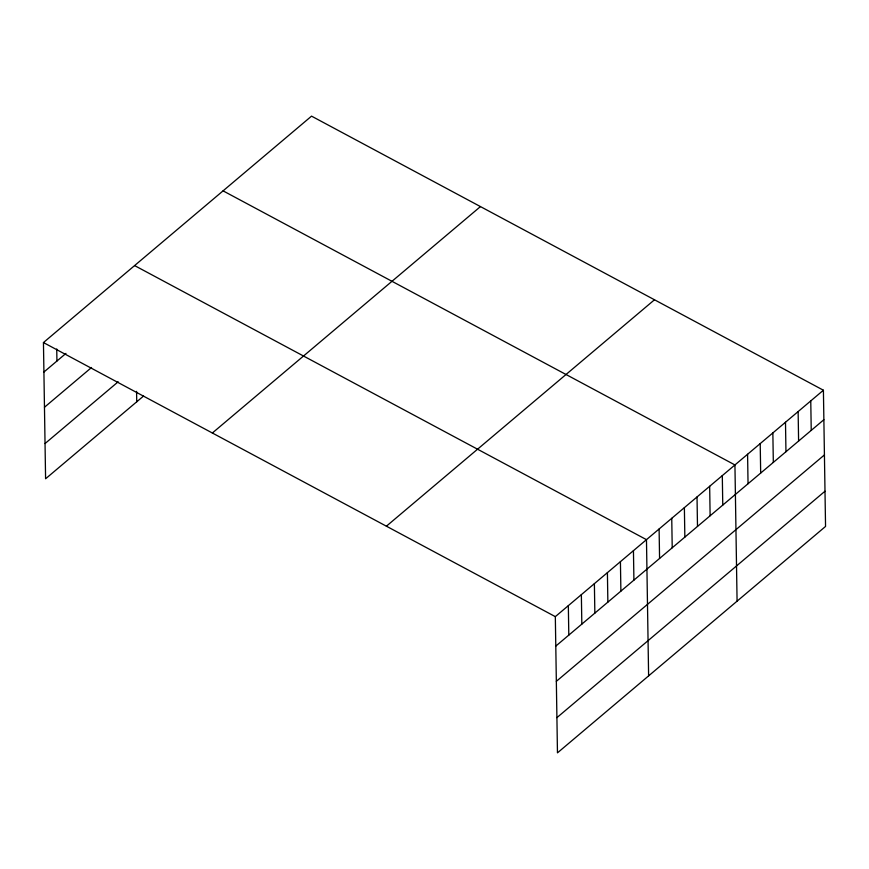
<?xml version="1.0" encoding="UTF-8"?>
<svg xmlns="http://www.w3.org/2000/svg" width="869" height="869" viewBox="0 0 869 869"><rect width="100%" height="100%" fill="white"/><g stroke="black" fill="none" stroke-linecap="round" stroke-linejoin="round"><path stroke-width="1.3" d="M143.548 396.047L45.59 478.776L43.45 342.56L311.536 116.142L823.41 390.224L825.55 526.44L557.464 752.858L555.324 616.642L823.41 390.224M43.917 372.03L65.946 353.422M44.471 407.257L91.549 367.489M45.036 443.548L118.162 381.795M212.362 433.001L480.459 206.583M386.401 526.19L654.498 299.772M555.78 646.112L823.877 419.705M556.334 681.339L824.431 454.921M556.91 717.642L824.996 491.224M223.072 190.854L734.935 464.948L737.075 601.163M134.597 265.577L646.471 539.66L648.611 675.876M43.45 342.56L555.324 616.642M810.766 400.902L811.233 430.372M798.133 411.569L798.6 441.05M785.489 422.247L785.956 451.717M772.856 432.925L773.323 462.395M760.212 443.592L760.679 473.073M747.579 454.27L748.046 483.74M722.302 475.615L722.769 505.095M709.658 486.292L710.125 515.762M697.025 496.97L697.492 526.44M684.381 507.637L684.848 537.118M671.748 518.315L672.215 547.785M659.104 528.993L659.571 558.463M633.447 550.664L633.914 580.134M620.423 561.656L620.89 591.126M607.409 572.649L607.865 602.13M594.385 583.653L594.852 613.123M581.361 594.646L581.828 624.127M568.337 605.65L568.804 635.12M136.574 391.354L136.737 401.793M56.746 348.969L56.93 361.026"/></g></svg>
